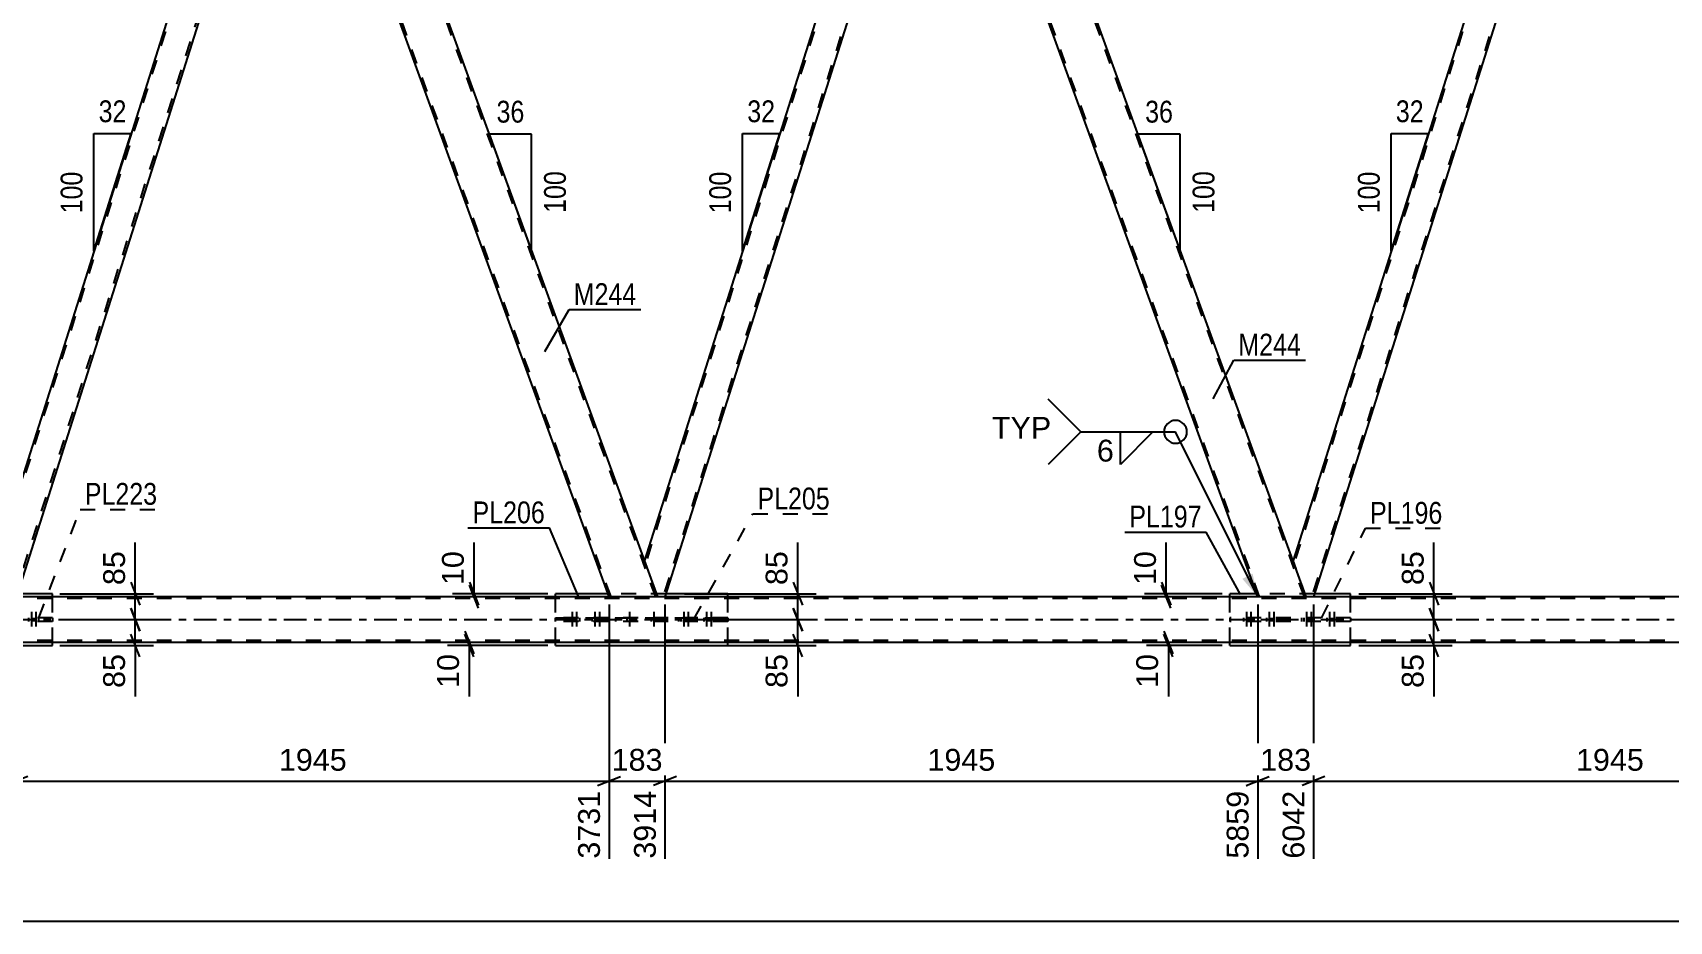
# Model space of a CAD drawing. Header units: millimetres. Extents: x -54 to 787, y -402 to 192.
# Drawn here: x 115.8 to 330.7, y -164.6 to -48 of the extents above; entities that cross this region are included whole.
import ezdxf

# ---------------------------------------------------------------- set-up
doc = ezdxf.new("R2010")
doc.units = ezdxf.units.MM
doc.linetypes.add('DXK_LINE_DOT2', pattern=[3.9198, 1.9599, -1.9599])
doc.linetypes.add('DXK_LINE_DOT3', pattern=[5.9187, 2.979, -0.9799, 0.9799, -0.9799])
doc.styles.add('Arial', font='ARIAL.TTF', dxfattribs={"height": 0.2})
doc.styles.add('Arial Narrow', font='ARIALN.TTF', dxfattribs={"height": 0.2})

# ---------------------------------------------------------------- blocks, each defined once
blk = doc.blocks.new('Part-122573057-3537 - 2998')
at = {"color": 2, "linetype": 'Continuous'}
for p, q in [((361.76, -122), (318.45, -3)), ((318.45, -3), (324.83, -3)), ((368.15, -122), (324.83, -3)), ((368.11, -122), (361.76, -122)), ((368.15, -122), (368.11, -122))]:
    blk.add_line(p, q, dxfattribs=at)
at = {"color": 7, "linetype": 'DXK_LINE_DOT2'}
for p, q in [((362.02, -122), (318.7, -3)), ((367.89, -122), (324.58, -3))]:
    blk.add_line(p, q, dxfattribs=at)
blk = doc.blocks.new('Part-122573057-3120 - 2998')
at = {"color": 7, "linetype": 'DXK_LINE_DOT2'}
for p, q in [((722.04, -122.24), (42.27, -122.24)), ((197.88, -122), (191.49, -122)), ((283.01, -122), (276.63, -122)), ((722.04, -127.76), (42.27, -127.76))]:
    blk.add_line(p, q, dxfattribs=at)
at = {"color": 2, "linetype": 'Continuous'}
for p, q in [((191.49, -122), (112.74, -122)), ((276.63, -122), (197.88, -122)), ((361.76, -122), (283.01, -122)), ((722.04, -128), (46.27, -128))]:
    blk.add_line(p, q, dxfattribs=at)
at = {"color": 7, "linetype": 'DXK_LINE_DOT3'}
blk.add_line((42.27, -125), (722.04, -125), dxfattribs=at)
blk = doc.blocks.new('Part-122573057-3125 - 2998')
at = {"color": 2, "linetype": 'Continuous'}
for p, q in [((106.21, -121.6), (102.51, -121.6)), ((102.51, -122), (102.51, -121.6)), ((118.42, -121.6), (113.82, -121.6)), ((118.42, -122), (118.42, -121.6)), ((102.51, -128.4), (102.51, -128)), ((102.51, -128.4), (118.42, -128.4)), ((118.42, -128.4), (118.42, -128))]:
    blk.add_line(p, q, dxfattribs=at)
at = {"color": 7, "linetype": 'DXK_LINE_DOT2'}
for p, q in [((102.51, -128), (102.51, -122)), ((113.82, -121.6), (106.21, -121.6)), ((118.42, -128), (118.42, -122))]:
    blk.add_line(p, q, dxfattribs=at)
blk = doc.blocks.new('Part-122573057-3583 - 2998')
at = {"color": 2, "linetype": 'Continuous'}
for p, q in [((147.23, -3), (111.01, -117.23)), ((149.92, -7.77), (113.69, -122))]:
    blk.add_line(p, q, dxfattribs=at)
at = {"color": 7, "linetype": 'DXK_LINE_DOT2'}
for p, q in [((147.48, -3), (111.14, -117.6)), ((148.18, -3), (147.23, -3)), ((148.18, -3), (149.92, -7.77)), ((113.44, -122), (149.78, -7.4)), ((112.74, -122), (111.01, -117.23)), ((113.69, -122), (112.74, -122))]:
    blk.add_line(p, q, dxfattribs=at)
blk = doc.blocks.new('Part-122573057-3262 - 2998')
at = {"color": 7, "linetype": 'DXK_LINE_DOT2'}
for p, q in [((288.83, -124.76), (272.97, -124.76)), ((272.97, -124.76), (272.97, -125.24)), ((288.83, -125.24), (272.97, -125.24)), ((279.38, -124.76), (279.38, -125.24)), ((282.42, -125.24), (282.42, -124.76)), ((288.83, -124.76), (288.83, -125.24))]:
    blk.add_line(p, q, dxfattribs=at)
blk = doc.blocks.new('Bolt-122573057-3263 - 2998')
at = {"color": 1, "linetype": 'DXK_LINE_DOT2'}
for p, q in [((186.63, -123.96), (186.63, -126.96)), ((187.23, -123.96), (187.23, -126.96)), ((189.64, -123.96), (189.64, -126.96)), ((190.25, -123.96), (190.25, -126.96)), ((186.27, -124.76), (186.27, -125.24)), ((186.87, -124.76), (186.87, -125.24)), ((186.99, -124.76), (186.99, -125.24)), ((187.59, -124.76), (187.59, -125.24)), ((189.28, -124.76), (189.28, -125.24)), ((189.89, -124.76), (189.89, -125.24)), ((190, -124.76), (190, -125.24)), ((190.61, -124.76), (190.61, -125.24))]:
    blk.add_line(p, q, dxfattribs=at)
blk = doc.blocks.new('Bolt-122573057-3264 - 2998')
at = {"color": 1, "linetype": 'DXK_LINE_DOT2'}
for p, q in [((194.17, -123.96), (194.17, -126.96)), ((194.17, -123.96), (194.17, -126.96)), ((197.37, -123.96), (197.37, -126.96)), ((197.37, -123.96), (197.37, -126.96)), ((193.81, -124.76), (193.81, -125.24)), ((193.81, -124.76), (193.81, -125.24)), ((194.53, -124.76), (194.53, -125.24)), ((194.53, -124.76), (194.53, -125.24)), ((197.01, -124.76), (197.01, -125.24)), ((197.01, -124.76), (197.01, -125.24)), ((197.73, -124.76), (197.73, -125.24)), ((197.73, -124.76), (197.73, -125.24))]:
    blk.add_line(p, q, dxfattribs=at)
blk = doc.blocks.new('Part-122573057-3275 - 2998')
at = {"color": 7, "linetype": 'DXK_LINE_DOT2'}
for p, q in [((118.42, -124.76), (102.51, -124.76)), ((102.51, -124.76), (102.51, -125.24)), ((118.42, -125.24), (102.51, -125.24)), ((108.97, -124.76), (108.97, -125.24)), ((112.01, -125.24), (112.01, -124.76)), ((118.42, -124.76), (118.42, -125.24))]:
    blk.add_line(p, q, dxfattribs=at)
blk = doc.blocks.new('Part-122573057-3291 - 2998')
at = {"color": 7, "linetype": 'DXK_LINE_DOT2'}
for p, q in [((207.07, -124.76), (184.46, -124.76)), ((184.46, -124.76), (207.07, -124.76)), ((184.46, -125.24), (184.46, -124.76)), ((207.07, -125.24), (184.46, -125.24)), ((207.07, -125.24), (184.46, -125.24)), ((190.87, -124.76), (190.87, -125.24)), ((192.37, -125.24), (192.37, -124.76)), ((199.17, -125.24), (199.17, -124.76)), ((200.66, -125.24), (200.66, -124.76)), ((207.07, -124.76), (207.07, -125.24))]:
    blk.add_line(p, q, dxfattribs=at)
blk = doc.blocks.new('Bolt-122573057-3321 - 2998')
at = {"color": 1, "linetype": 'DXK_LINE_DOT2'}
for p, q in [((275.14, -123.96), (275.14, -126.96)), ((275.74, -123.96), (275.74, -126.96)), ((278.15, -123.96), (278.15, -126.96)), ((278.75, -123.96), (278.75, -126.96)), ((274.78, -124.76), (274.78, -125.24)), ((275.38, -124.76), (275.38, -125.24)), ((275.5, -124.76), (275.5, -125.24)), ((276.1, -124.76), (276.1, -125.24)), ((277.79, -124.76), (277.79, -125.24)), ((278.39, -124.76), (278.39, -125.24)), ((278.51, -124.76), (278.51, -125.24)), ((279.11, -124.76), (279.11, -125.24))]:
    blk.add_line(p, q, dxfattribs=at)
blk = doc.blocks.new('Bolt-122573057-3337 - 2998')
at = {"color": 1, "linetype": 'DXK_LINE_DOT2'}
for p, q in [((201.29, -123.96), (201.29, -126.96)), ((201.89, -123.96), (201.89, -126.96)), ((204.3, -123.96), (204.3, -126.96)), ((204.9, -123.96), (204.9, -126.96)), ((200.93, -124.76), (200.93, -125.24)), ((201.53, -124.76), (201.53, -125.24)), ((201.65, -124.76), (201.65, -125.24)), ((202.25, -124.76), (202.25, -125.24)), ((203.94, -124.76), (203.94, -125.24)), ((204.54, -124.76), (204.54, -125.24)), ((204.66, -124.76), (204.66, -125.24)), ((205.26, -124.76), (205.26, -125.24))]:
    blk.add_line(p, q, dxfattribs=at)
blk = doc.blocks.new('Part-122573057-3422 - 2998')
at = {"color": 2, "linetype": 'Continuous'}
for p, q in [((317.5, -3), (281.28, -117.23)), ((320.18, -7.77), (283.96, -122))]:
    blk.add_line(p, q, dxfattribs=at)
at = {"color": 7, "linetype": 'DXK_LINE_DOT2'}
for p, q in [((317.75, -3), (281.41, -117.6)), ((318.45, -3), (317.5, -3)), ((318.45, -3), (320.18, -7.77)), ((320.05, -7.4), (283.71, -122)), ((283.01, -122), (281.28, -117.23)), ((283.96, -122), (283.01, -122))]:
    blk.add_line(p, q, dxfattribs=at)
blk = doc.blocks.new('Part-122573057-3427 - 2998')
at = {"color": 2, "linetype": 'Continuous'}
for p, q in [((191.49, -122), (148.18, -3)), ((148.18, -3), (154.57, -3)), ((197.88, -122), (154.57, -3)), ((197.84, -122), (191.49, -122)), ((197.88, -122), (197.84, -122))]:
    blk.add_line(p, q, dxfattribs=at)
at = {"color": 7, "linetype": 'DXK_LINE_DOT2'}
for p, q in [((191.75, -122), (148.44, -3)), ((197.62, -122), (154.31, -3))]:
    blk.add_line(p, q, dxfattribs=at)
blk = doc.blocks.new('Part-122573057-3466 - 2998')
at = {"color": 2, "linetype": 'Continuous'}
for p, q in [((276.48, -121.6), (272.97, -121.6)), ((272.97, -122), (272.97, -121.6)), ((288.83, -121.6), (284.09, -121.6)), ((288.83, -122), (288.83, -121.6)), ((272.97, -128.4), (272.97, -128)), ((272.97, -128.4), (288.83, -128.4)), ((288.83, -128.4), (288.83, -128))]:
    blk.add_line(p, q, dxfattribs=at)
at = {"color": 7, "linetype": 'DXK_LINE_DOT2'}
for p, q in [((272.97, -128), (272.97, -122)), ((284.09, -121.6), (276.48, -121.6)), ((288.83, -128), (288.83, -122))]:
    blk.add_line(p, q, dxfattribs=at)
blk = doc.blocks.new('Part-122573057-3522 - 2998')
at = {"color": 2, "linetype": 'Continuous'}
for p, q in [((191.35, -121.6), (184.46, -121.6)), ((184.46, -122), (184.46, -121.6)), ((207.07, -121.6), (198.95, -121.6)), ((207.07, -122), (207.07, -121.6)), ((184.46, -128.4), (184.46, -128)), ((184.46, -128.4), (207.07, -128.4)), ((207.07, -128.4), (207.07, -128))]:
    blk.add_line(p, q, dxfattribs=at)
at = {"color": 7, "linetype": 'DXK_LINE_DOT2'}
for p, q in [((184.46, -128), (184.46, -122)), ((198.95, -121.6), (191.35, -121.6)), ((207.07, -128), (207.07, -122))]:
    blk.add_line(p, q, dxfattribs=at)
blk = doc.blocks.new('Part-122573057-3532 - 2998')
at = {"color": 2, "linetype": 'Continuous'}
for p, q in [((276.63, -122), (233.32, -3)), ((233.32, -3), (239.7, -3)), ((283.01, -122), (239.7, -3)), ((282.97, -122), (276.63, -122)), ((283.01, -122), (282.97, -122))]:
    blk.add_line(p, q, dxfattribs=at)
at = {"color": 7, "linetype": 'DXK_LINE_DOT2'}
for p, q in [((276.88, -122), (233.57, -3)), ((282.76, -122), (239.44, -3))]:
    blk.add_line(p, q, dxfattribs=at)
blk = doc.blocks.new('Part-122573057-3578 - 2998')
at = {"color": 2, "linetype": 'Continuous'}
for p, q in [((232.37, -3), (196.14, -117.23)), ((235.05, -7.77), (198.83, -122))]:
    blk.add_line(p, q, dxfattribs=at)
at = {"color": 7, "linetype": 'DXK_LINE_DOT2'}
for p, q in [((232.62, -3), (196.28, -117.6)), ((233.32, -3), (232.37, -3)), ((233.32, -3), (235.05, -7.77)), ((234.92, -7.4), (198.58, -122)), ((197.88, -122), (196.14, -117.23)), ((198.83, -122), (197.88, -122))]:
    blk.add_line(p, q, dxfattribs=at)
blk = doc.blocks.new('Bolt-122573057-3661 - 2998')
at = {"color": 1, "linetype": 'DXK_LINE_DOT2'}
for p, q in [((283.04, -123.96), (283.04, -126.96)), ((283.65, -123.96), (283.65, -126.96)), ((286.06, -123.96), (286.06, -126.96)), ((286.66, -123.96), (286.66, -126.96)), ((282.68, -124.76), (282.68, -125.24)), ((283.29, -124.76), (283.29, -125.24)), ((283.4, -124.76), (283.4, -125.24)), ((284.01, -124.76), (284.01, -125.24)), ((285.7, -124.76), (285.7, -125.24)), ((286.3, -124.76), (286.3, -125.24)), ((286.42, -124.76), (286.42, -125.24)), ((287.02, -124.76), (287.02, -125.24))]:
    blk.add_line(p, q, dxfattribs=at)
blk = doc.blocks.new('Bolt-122573057-3664 - 2998')
at = {"color": 1, "linetype": 'DXK_LINE_DOT2'}
for p, q in [((112.64, -123.96), (112.64, -126.96)), ((113.24, -123.96), (113.24, -126.96)), ((115.66, -123.96), (115.66, -126.96)), ((116.26, -123.96), (116.26, -126.96)), ((112.28, -124.76), (112.28, -125.24)), ((112.88, -124.76), (112.88, -125.24)), ((113, -124.76), (113, -125.24)), ((113.6, -124.76), (113.6, -125.24)), ((115.3, -124.76), (115.3, -125.24)), ((115.9, -124.76), (115.9, -125.24)), ((116.02, -124.76), (116.02, -125.24)), ((116.62, -124.76), (116.62, -125.24))]:
    blk.add_line(p, q, dxfattribs=at)
blk = doc.blocks.new('StraightDimension-122573057-4051 - 2998')
at = {"color": 7, "linetype": 'Continuous'}
for p, q in [((128.7, -123.5), (129.9, -126.5)), ((119.42, -125), (131.7, -125)), ((129.3, -128.4), (129.3, -125)), ((119.42, -128.4), (131.7, -128.4)), ((129.9, -129.9), (128.7, -126.9))]:
    blk.add_line(p, q, dxfattribs=at)
at = {"color": 0}
blk.add_wipeout([(128.55, -128.92), (124.35, -128.92), (124.35, -134.57), (128.55, -134.57)], dxfattribs=at)
at = {"color": 7, "linetype": 'Continuous'}
blk.add_line((129.3, -128.4), (129.3, -135.1), dxfattribs=at)
blk.add_line((129.3, -128.4), (129.3, -135.1), dxfattribs=at)
at = {"color": 3, "style": 'Arial'}
blk.add_text('85', height=2.865, rotation=90.0002, dxfattribs=at).set_placement((127.95, -133.97))
blk = doc.blocks.new('StraightDimension-122573057-3865 - 2998')
at = {"color": 7, "linetype": 'Continuous'}
for p, q in [((198.83, -123), (198.83, -156.37)), ((276.63, -123), (276.63, -156.37)), ((200.33, -145.58), (197.33, -146.78)), ((275.13, -146.78), (278.13, -145.58)), ((198.83, -146.18), (276.63, -146.18))]:
    blk.add_line(p, q, dxfattribs=at)
at = {"color": 0}
blk.add_wipeout([(242.77, -145.43), (242.77, -141.23), (232.68, -141.23), (232.68, -145.43)], dxfattribs=at)
at = {"color": 0, "linetype": 'Continuous'}
blk.add_wipeout([(276.03, -146.88), (271.83, -146.88), (271.83, -156.97), (276.03, -156.97)], dxfattribs=at)
at = {"color": 3, "style": 'Arial'}
blk.add_text('1945', height=2.865, dxfattribs=at).set_placement((233.28, -144.83))
at = {"color": 3, "linetype": 'Continuous', "style": 'Arial'}
blk.add_text('5859', height=2.865, rotation=90.0002, dxfattribs=at).set_placement((275.43, -156.37))
blk = doc.blocks.new('StraightDimension-122573057-10245 - 2998')
at = {"color": 7, "linetype": 'Continuous'}
for p, q in [((299.16, -120.1), (300.36, -123.1)), ((289.89, -121.6), (302.16, -121.6)), ((299.76, -125), (299.76, -121.6)), ((300.36, -126.5), (299.16, -123.5)), ((289.89, -125), (302.16, -125))]:
    blk.add_line(p, q, dxfattribs=at)
at = {"color": 0}
blk.add_wipeout([(299.01, -115.43), (294.81, -115.43), (294.81, -121.08), (299.01, -121.08)], dxfattribs=at)
at = {"color": 7, "linetype": 'Continuous'}
blk.add_line((299.76, -121.6), (299.76, -114.9), dxfattribs=at)
blk.add_line((299.76, -121.6), (299.76, -114.9), dxfattribs=at)
at = {"color": 3, "style": 'Arial'}
blk.add_text('85', height=2.865, rotation=90.0002, dxfattribs=at).set_placement((298.41, -120.47))
blk = doc.blocks.new('AngleDimension-122573057-10772 - 2998')
at = {"color": 7, "linetype": 'Continuous'}
for p, q in [((265.01, -72.54), (260.91, -61.28)), ((266.45, -61.28), (260.91, -61.28)), ((266.45, -76.5), (260.91, -61.28)), ((266.45, -76.5), (266.45, -61.28))]:
    blk.add_line(p, q, dxfattribs=at)
at = {"color": 0}
for points in [[(266.11, -60.38), (266.11, -56.18), (261.26, -56.18), (261.26, -60.38)], [(271.55, -65.55), (267.35, -65.55), (267.35, -72.23), (271.55, -72.23)]]:
    blk.add_wipeout(points, dxfattribs=at)
at = {"color": 3, "style": 'Arial Narrow'}
blk.add_text('36', height=2.863, dxfattribs=at).set_placement((261.86, -59.78))
blk.add_text('100', height=2.863, rotation=90.0002, dxfattribs=at).set_placement((270.95, -71.63))
blk = doc.blocks.new('AngleDimension-122573057-10728 - 2998')
at = {"color": 7, "linetype": 'Continuous'}
for p, q in [((123.87, -61.23), (128.77, -61.23)), ((123.87, -76.67), (128.77, -61.23)), ((123.87, -76.67), (123.87, -61.23)), ((125.84, -70.45), (128.77, -61.23))]:
    blk.add_line(p, q, dxfattribs=at)
at = {"color": 0}
for points in [[(128.75, -60.33), (128.75, -56.13), (123.89, -56.13), (123.89, -60.33)], [(122.97, -65.61), (118.77, -65.61), (118.77, -72.29), (122.97, -72.29)]]:
    blk.add_wipeout(points, dxfattribs=at)
at = {"color": 3, "style": 'Arial Narrow'}
blk.add_text('32', height=2.863, dxfattribs=at).set_placement((124.49, -59.73))
blk.add_text('100', height=2.863, rotation=90.0002, dxfattribs=at).set_placement((122.37, -71.69))
blk = doc.blocks.new('AngleDimension-122573057-10742 - 2998')
at = {"color": 7, "linetype": 'Continuous'}
for p, q in [((209.01, -61.23), (213.9, -61.23)), ((209.01, -76.67), (213.9, -61.23)), ((209.01, -76.67), (209.01, -61.23)), ((210.98, -70.45), (213.9, -61.23))]:
    blk.add_line(p, q, dxfattribs=at)
at = {"color": 0}
for points in [[(213.88, -60.33), (213.88, -56.13), (209.03, -56.13), (209.03, -60.33)], [(208.11, -65.61), (203.91, -65.61), (203.91, -72.29), (208.11, -72.29)]]:
    blk.add_wipeout(points, dxfattribs=at)
at = {"color": 3, "style": 'Arial Narrow'}
blk.add_text('32', height=2.863, dxfattribs=at).set_placement((209.63, -59.73))
blk.add_text('100', height=2.863, rotation=90.0002, dxfattribs=at).set_placement((207.51, -71.69))
blk = doc.blocks.new('StraightDimension-122573057-10181 - 2998')
at = {"color": 7, "linetype": 'Continuous'}
for p, q in [((173.17, -120.1), (174.37, -123.1)), ((183.46, -121.6), (170.92, -121.6)), ((183.46, -122), (170.92, -122)), ((174.37, -123.5), (173.17, -120.5)), ((173.77, -122), (173.77, -121.6))]:
    blk.add_line(p, q, dxfattribs=at)
at = {"color": 0}
blk.add_wipeout([(173.02, -115.43), (168.82, -115.43), (168.82, -121.07), (173.02, -121.07)], dxfattribs=at)
at = {"color": 7, "linetype": 'Continuous'}
blk.add_line((173.77, -121.6), (173.77, -114.9), dxfattribs=at)
blk.add_line((173.77, -121.6), (173.77, -114.9), dxfattribs=at)
at = {"color": 3, "style": 'Arial'}
blk.add_text('10', height=2.865, rotation=90.0002, dxfattribs=at).set_placement((172.42, -120.47))
blk = doc.blocks.new('StraightDimension-122573057-3827 - 2998')
at = {"color": 7, "linetype": 'Continuous'}
for p, q in [((283.96, -123), (283.96, -156.37)), ((361.76, -123), (361.76, -156.37)), ((285.46, -145.58), (282.46, -146.78)), ((360.26, -146.78), (363.26, -145.58)), ((283.96, -146.18), (361.76, -146.18))]:
    blk.add_line(p, q, dxfattribs=at)
at = {"color": 0}
blk.add_wipeout([(327.91, -145.43), (327.91, -141.23), (317.81, -141.23), (317.81, -145.43)], dxfattribs=at)
at = {"color": 0, "linetype": 'Continuous'}
blk.add_wipeout([(361.16, -146.88), (356.96, -146.88), (356.96, -156.97), (361.16, -156.97)], dxfattribs=at)
at = {"color": 3, "style": 'Arial'}
blk.add_text('1945', height=2.865, dxfattribs=at).set_placement((318.41, -144.83))
at = {"color": 3, "linetype": 'Continuous', "style": 'Arial'}
blk.add_text('7987', height=2.865, rotation=90.0002, dxfattribs=at).set_placement((360.56, -156.37))
blk = doc.blocks.new('StraightDimension-122573057-3846 - 2998')
at = {"color": 7, "linetype": 'Continuous'}
for p, q in [((276.63, -123), (276.63, -156.37)), ((283.96, -123), (283.96, -156.37)), ((275.13, -146.78), (278.13, -145.58)), ((285.46, -145.58), (282.46, -146.78)), ((276.63, -146.18), (283.96, -146.18))]:
    blk.add_line(p, q, dxfattribs=at)
at = {"color": 0}
blk.add_wipeout([(284.23, -145.43), (284.23, -141.23), (276.36, -141.23), (276.36, -145.43)], dxfattribs=at)
at = {"color": 0, "linetype": 'Continuous'}
blk.add_wipeout([(283.36, -146.88), (279.16, -146.88), (279.16, -156.97), (283.36, -156.97)], dxfattribs=at)
at = {"color": 3, "style": 'Arial'}
blk.add_text('183', height=2.865, dxfattribs=at).set_placement((276.96, -144.83))
at = {"color": 3, "linetype": 'Continuous', "style": 'Arial'}
blk.add_text('6042', height=2.865, rotation=90.0002, dxfattribs=at).set_placement((282.76, -156.37))
blk = doc.blocks.new('StraightDimension-122573057-3886 - 2998')
at = {"color": 7, "linetype": 'Continuous'}
for p, q in [((191.49, -123), (191.49, -156.37)), ((198.83, -123), (198.83, -156.37)), ((189.99, -146.78), (192.99, -145.58)), ((200.33, -145.58), (197.33, -146.78)), ((191.49, -146.18), (198.83, -146.18))]:
    blk.add_line(p, q, dxfattribs=at)
at = {"color": 0}
blk.add_wipeout([(199.1, -145.43), (199.1, -141.23), (191.23, -141.23), (191.23, -145.43)], dxfattribs=at)
at = {"color": 0, "linetype": 'Continuous'}
blk.add_wipeout([(198.23, -146.88), (194.03, -146.88), (194.03, -156.97), (198.23, -156.97)], dxfattribs=at)
at = {"color": 3, "style": 'Arial'}
blk.add_text('183', height=2.865, dxfattribs=at).set_placement((191.83, -144.83))
at = {"color": 3, "linetype": 'Continuous', "style": 'Arial'}
blk.add_text('3914', height=2.865, rotation=90.0002, dxfattribs=at).set_placement((197.63, -156.37))
blk = doc.blocks.new('StraightDimension-122573057-4324 - 2998')
at = {"color": 7, "linetype": 'Continuous'}
blk.add_line((-0.64, -164.58), (734.94, -164.58), dxfattribs=at)
blk = doc.blocks.new('StraightDimension-122573057-3905 - 2998')
at = {"color": 7, "linetype": 'Continuous'}
for p, q in [((113.69, -123), (113.69, -156.37)), ((191.49, -123), (191.49, -156.37)), ((115.19, -145.58), (112.19, -146.78)), ((189.99, -146.78), (192.99, -145.58)), ((113.69, -146.18), (191.49, -146.18))]:
    blk.add_line(p, q, dxfattribs=at)
at = {"color": 0}
blk.add_wipeout([(157.64, -145.43), (157.64, -141.23), (147.55, -141.23), (147.55, -145.43)], dxfattribs=at)
at = {"color": 0, "linetype": 'Continuous'}
blk.add_wipeout([(190.89, -146.88), (186.69, -146.88), (186.69, -156.97), (190.89, -156.97)], dxfattribs=at)
at = {"color": 3, "style": 'Arial'}
blk.add_text('1945', height=2.865, dxfattribs=at).set_placement((148.15, -144.83))
at = {"color": 3, "linetype": 'Continuous', "style": 'Arial'}
blk.add_text('3731', height=2.865, rotation=90.0002, dxfattribs=at).set_placement((190.29, -156.37))
blk = doc.blocks.new('StraightDimension-122573057-4059 - 2998')
at = {"color": 7, "linetype": 'Continuous'}
for p, q in [((128.7, -120.1), (129.9, -123.1)), ((119.42, -121.6), (131.7, -121.6)), ((129.3, -125), (129.3, -121.6)), ((129.9, -126.5), (128.7, -123.5)), ((119.42, -125), (131.7, -125))]:
    blk.add_line(p, q, dxfattribs=at)
at = {"color": 0}
blk.add_wipeout([(128.55, -115.43), (124.35, -115.43), (124.35, -121.07), (128.55, -121.07)], dxfattribs=at)
at = {"color": 7, "linetype": 'Continuous'}
blk.add_line((129.3, -121.6), (129.3, -114.9), dxfattribs=at)
blk.add_line((129.3, -121.6), (129.3, -114.9), dxfattribs=at)
at = {"color": 3, "style": 'Arial'}
blk.add_text('85', height=2.865, rotation=90.0002, dxfattribs=at).set_placement((127.95, -120.47))
blk = doc.blocks.new('StraightDimension-122573057-10250 - 2998')
at = {"color": 7, "linetype": 'Continuous'}
for p, q in [((264.02, -120.1), (265.22, -123.1)), ((271.97, -121.6), (261.77, -121.6)), ((271.97, -122), (261.77, -122)), ((265.22, -123.5), (264.02, -120.5)), ((264.62, -122), (264.62, -121.6))]:
    blk.add_line(p, q, dxfattribs=at)
at = {"color": 0}
blk.add_wipeout([(263.87, -115.43), (259.67, -115.43), (259.67, -121.08), (263.87, -121.08)], dxfattribs=at)
at = {"color": 7, "linetype": 'Continuous'}
blk.add_line((264.62, -121.6), (264.62, -114.9), dxfattribs=at)
blk.add_line((264.62, -121.6), (264.62, -114.9), dxfattribs=at)
at = {"color": 3, "style": 'Arial'}
blk.add_text('10', height=2.865, rotation=90.0002, dxfattribs=at).set_placement((263.27, -120.47))
blk = doc.blocks.new('StraightDimension-122573057-10176 - 2998')
at = {"color": 7, "linetype": 'Continuous'}
for p, q in [((215.66, -120.1), (216.86, -123.1)), ((201.38, -121.6), (218.66, -121.6)), ((216.26, -125), (216.26, -121.6)), ((216.86, -126.5), (215.66, -123.5)), ((201.38, -125), (218.66, -125))]:
    blk.add_line(p, q, dxfattribs=at)
at = {"color": 0}
blk.add_wipeout([(215.51, -115.43), (211.31, -115.43), (211.31, -121.07), (215.51, -121.07)], dxfattribs=at)
at = {"color": 7, "linetype": 'Continuous'}
blk.add_line((216.26, -121.6), (216.26, -114.9), dxfattribs=at)
blk.add_line((216.26, -121.6), (216.26, -114.9), dxfattribs=at)
at = {"color": 3, "style": 'Arial'}
blk.add_text('85', height=2.865, rotation=90.0002, dxfattribs=at).set_placement((214.91, -120.47))
blk = doc.blocks.new('StraightDimension-122573057-10178 - 2998')
at = {"color": 7, "linetype": 'Continuous'}
for p, q in [((215.66, -123.5), (216.86, -126.5)), ((201.38, -125), (218.66, -125)), ((216.26, -128.4), (216.26, -125)), ((201.38, -128.4), (218.66, -128.4)), ((216.86, -129.9), (215.66, -126.9))]:
    blk.add_line(p, q, dxfattribs=at)
at = {"color": 0}
blk.add_wipeout([(215.51, -128.92), (211.31, -128.92), (211.31, -134.57), (215.51, -134.57)], dxfattribs=at)
at = {"color": 7, "linetype": 'Continuous'}
blk.add_line((216.26, -128.4), (216.26, -135.1), dxfattribs=at)
blk.add_line((216.26, -128.4), (216.26, -135.1), dxfattribs=at)
at = {"color": 3, "style": 'Arial'}
blk.add_text('85', height=2.865, rotation=90.0002, dxfattribs=at).set_placement((214.91, -133.97))
blk = doc.blocks.new('StraightDimension-122573057-10179 - 2998')
at = {"color": 7, "linetype": 'Continuous'}
for p, q in [((172.54, -126.5), (173.74, -129.5)), ((183.46, -128), (170.29, -128)), ((183.46, -128.4), (170.29, -128.4)), ((173.74, -129.9), (172.54, -126.9)), ((173.14, -128.4), (173.14, -128))]:
    blk.add_line(p, q, dxfattribs=at)
at = {"color": 0}
blk.add_wipeout([(172.39, -128.92), (168.19, -128.92), (168.19, -134.57), (172.39, -134.57)], dxfattribs=at)
at = {"color": 7, "linetype": 'Continuous'}
blk.add_line((173.14, -128.4), (173.14, -135.1), dxfattribs=at)
blk.add_line((173.14, -128.4), (173.14, -135.1), dxfattribs=at)
at = {"color": 3, "style": 'Arial'}
blk.add_text('10', height=2.865, rotation=90.0002, dxfattribs=at).set_placement((171.79, -133.97))
blk = doc.blocks.new('StraightDimension-122573057-10247 - 2998')
at = {"color": 7, "linetype": 'Continuous'}
for p, q in [((299.16, -123.5), (300.36, -126.5)), ((289.89, -125), (302.16, -125)), ((299.76, -128.4), (299.76, -125)), ((289.89, -128.4), (302.16, -128.4)), ((300.36, -129.9), (299.16, -126.9))]:
    blk.add_line(p, q, dxfattribs=at)
at = {"color": 0}
blk.add_wipeout([(299.01, -128.93), (294.81, -128.93), (294.81, -134.57), (299.01, -134.57)], dxfattribs=at)
at = {"color": 7, "linetype": 'Continuous'}
blk.add_line((299.76, -128.4), (299.76, -135.1), dxfattribs=at)
blk.add_line((299.76, -128.4), (299.76, -135.1), dxfattribs=at)
at = {"color": 3, "style": 'Arial'}
blk.add_text('85', height=2.865, rotation=90.0002, dxfattribs=at).set_placement((298.41, -133.97))
blk = doc.blocks.new('StraightDimension-122573057-10248 - 2998')
at = {"color": 7, "linetype": 'Continuous'}
for p, q in [((264.3, -126.5), (265.5, -129.5)), ((271.97, -128), (262.05, -128)), ((271.97, -128.4), (262.05, -128.4)), ((265.5, -129.9), (264.3, -126.9)), ((264.9, -128.4), (264.9, -128))]:
    blk.add_line(p, q, dxfattribs=at)
at = {"color": 0}
blk.add_wipeout([(264.15, -128.93), (259.95, -128.93), (259.95, -134.57), (264.15, -134.57)], dxfattribs=at)
at = {"color": 7, "linetype": 'Continuous'}
blk.add_line((264.9, -128.4), (264.9, -135.1), dxfattribs=at)
blk.add_line((264.9, -128.4), (264.9, -135.1), dxfattribs=at)
at = {"color": 3, "style": 'Arial'}
blk.add_text('10', height=2.865, rotation=90.0002, dxfattribs=at).set_placement((263.55, -133.97))
blk = doc.blocks.new('AngleDimension-122573057-10744 - 2998')
at = {"color": 7, "linetype": 'Continuous'}
for p, q in [((179.87, -72.54), (175.78, -61.28)), ((181.32, -61.28), (175.78, -61.28)), ((181.32, -76.5), (175.78, -61.28)), ((181.32, -76.5), (181.32, -61.28))]:
    blk.add_line(p, q, dxfattribs=at)
at = {"color": 0}
for points in [[(180.98, -60.38), (180.98, -56.18), (176.12, -56.18), (176.12, -60.38)], [(186.42, -65.55), (182.22, -65.55), (182.22, -72.23), (186.42, -72.23)]]:
    blk.add_wipeout(points, dxfattribs=at)
at = {"color": 3, "style": 'Arial Narrow'}
blk.add_text('36', height=2.863, dxfattribs=at).set_placement((176.72, -59.78))
blk.add_text('100', height=2.863, rotation=90.0002, dxfattribs=at).set_placement((185.82, -71.63))
blk = doc.blocks.new('AngleDimension-122573057-10770 - 2998')
at = {"color": 7, "linetype": 'Continuous'}
for p, q in [((294.14, -61.23), (299.04, -61.23)), ((294.14, -76.67), (299.04, -61.23)), ((294.14, -76.67), (294.14, -61.23)), ((296.11, -70.45), (299.04, -61.23))]:
    blk.add_line(p, q, dxfattribs=at)
at = {"color": 0}
for points in [[(299.02, -60.33), (299.02, -56.13), (294.16, -56.13), (294.16, -60.33)], [(293.24, -65.61), (289.04, -65.61), (289.04, -72.29), (293.24, -72.29)]]:
    blk.add_wipeout(points, dxfattribs=at)
at = {"color": 3, "style": 'Arial Narrow'}
blk.add_text('32', height=2.863, dxfattribs=at).set_placement((294.76, -59.73))
blk.add_text('100', height=2.863, rotation=90.0002, dxfattribs=at).set_placement((292.64, -71.69))
blk = doc.blocks.new('Mark-122573057-3258 - 2998')
at = {"color": 0}
blk.add_wipeout([(300.88, -112.42), (300.88, -109.42), (291.38, -109.42), (291.38, -112.42)], dxfattribs=at)
blk.add_wipeout([(300.88, -112.42), (300.88, -109.42), (291.38, -109.42), (291.38, -112.42)], dxfattribs=at)
at = {"color": 30, "linetype": 'DXK_LINE_DOT2'}
for p, q in [((285, -124.82), (290.78, -113.02)), ((290.78, -113.02), (301.48, -113.02))]:
    blk.add_line(p, q, dxfattribs=at)
at = {"color": 3, "style": 'Arial Narrow'}
blk.add_text('PL196', height=2.863, dxfattribs=at).set_placement((291.38, -112.42))
blk = doc.blocks.new('Mark-122573057-3271 - 2998')
at = {"color": 0}
blk.add_wipeout([(132.18, -109.93), (132.18, -106.93), (122.68, -106.93), (122.68, -109.93)], dxfattribs=at)
blk.add_wipeout([(132.18, -109.93), (132.18, -106.93), (122.68, -106.93), (122.68, -109.93)], dxfattribs=at)
at = {"color": 30, "linetype": 'DXK_LINE_DOT2'}
for p, q in [((116.64, -124.76), (122.08, -110.53)), ((122.08, -110.53), (132.78, -110.53))]:
    blk.add_line(p, q, dxfattribs=at)
at = {"color": 3, "style": 'Arial Narrow'}
blk.add_text('PL223', height=2.863, dxfattribs=at).set_placement((122.68, -109.93))
blk = doc.blocks.new('Mark-122573057-3287 - 2998')
at = {"color": 0}
blk.add_wipeout([(220.48, -110.54), (220.48, -107.54), (210.97, -107.54), (210.97, -110.54)], dxfattribs=at)
blk.add_wipeout([(220.48, -110.54), (220.48, -107.54), (210.97, -107.54), (210.97, -110.54)], dxfattribs=at)
at = {"color": 30, "linetype": 'DXK_LINE_DOT2'}
for p, q in [((202.62, -124.96), (210.37, -111.14)), ((210.37, -111.14), (221.08, -111.14))]:
    blk.add_line(p, q, dxfattribs=at)
at = {"color": 3, "style": 'Arial Narrow'}
blk.add_text('PL205', height=2.863, dxfattribs=at).set_placement((210.97, -110.54))
blk = doc.blocks.new('Mark-122573057-3423 - 2998')
at = {"color": 0}
blk.add_wipeout([(195.08, -83.72), (195.08, -80.72), (186.85, -80.72), (186.85, -83.72)], dxfattribs=at)
blk.add_wipeout([(195.08, -83.72), (195.08, -80.72), (186.85, -80.72), (186.85, -83.72)], dxfattribs=at)
at = {"color": 30, "linetype": 'Continuous'}
for p, q in [((183.04, -89.8), (186.25, -84.32)), ((186.25, -84.32), (195.68, -84.32))]:
    blk.add_line(p, q, dxfattribs=at)
at = {"color": 3, "style": 'Arial Narrow'}
blk.add_text('M244', height=2.863, dxfattribs=at).set_placement((186.85, -83.72))
blk = doc.blocks.new('Mark-122573057-3462 - 2998')
at = {"color": 0}
blk.add_wipeout([(269.28, -112.91), (269.28, -109.91), (259.78, -109.91), (259.78, -112.91)], dxfattribs=at)
blk.add_wipeout([(269.28, -112.91), (269.28, -109.91), (259.78, -109.91), (259.78, -112.91)], dxfattribs=at)
at = {"color": 30, "linetype": 'Continuous'}
for p in [(259.18, -113.51), (274.36, -121.7)]:
    blk.add_line(p, (269.88, -113.51), dxfattribs=at)
at = {"color": 3, "style": 'Arial Narrow'}
blk.add_text('PL197', height=2.863, dxfattribs=at).set_placement((259.78, -112.91))
blk = doc.blocks.new('Mark-122573057-3518 - 2998')
at = {"color": 0}
blk.add_wipeout([(183.08, -112.36), (183.08, -109.36), (173.57, -109.36), (173.57, -112.36)], dxfattribs=at)
blk.add_wipeout([(183.08, -112.36), (183.08, -109.36), (173.57, -109.36), (173.57, -112.36)], dxfattribs=at)
at = {"color": 30, "linetype": 'Continuous'}
for p in [(172.97, -112.96), (187.5, -121.95)]:
    blk.add_line(p, (183.68, -112.96), dxfattribs=at)
at = {"color": 3, "style": 'Arial Narrow'}
blk.add_text('PL206', height=2.863, dxfattribs=at).set_placement((173.57, -112.36))
blk = doc.blocks.new('Mark-122573057-3528 - 2998')
at = {"color": 0}
blk.add_wipeout([(282.31, -90.35), (282.31, -87.35), (274.09, -87.35), (274.09, -90.35)], dxfattribs=at)
blk.add_wipeout([(282.31, -90.35), (282.31, -87.35), (274.09, -87.35), (274.09, -90.35)], dxfattribs=at)
at = {"color": 30, "linetype": 'Continuous'}
for p, q in [((270.8, -96.01), (273.49, -90.95)), ((273.49, -90.95), (282.91, -90.95))]:
    blk.add_line(p, q, dxfattribs=at)
at = {"color": 3, "style": 'Arial Narrow'}
blk.add_text('M244', height=2.863, dxfattribs=at).set_placement((274.09, -90.35))
blk = doc.blocks.new('WeldMark-122573057-4988 - 2998')
at = {"linetype": 'Continuous'}
blk.add_hatch(color=30, dxfattribs=at).paths.add_polyline_path([(275.96, -118.98), (276.63, -122), (274.62, -119.65)])
at = {"color": 3, "linetype": 'Continuous'}
for q in [(249.13, -96.07), (249.13, -104.65)]:
    blk.add_line((253.42, -100.36), q, dxfattribs=at)
at = {"color": 30, "linetype": 'Continuous'}
blk.add_line((276.63, -122), (265.84, -100.36), dxfattribs=at)
at = {"color": 3, "linetype": 'Continuous'}
for start, end in [(90, 270), (270, 90)]:
    blk.add_arc((265.84, -100.36), 1.5, start, end, dxfattribs=at)
at = {"color": 0}
blk.add_wipeout([(257.94, -104.46), (257.94, -101.06), (255.32, -101.06), (255.32, -104.46)], dxfattribs=at)
at = {"color": 30, "linetype": 'Continuous'}
blk.add_line((253.42, -100.36), (265.84, -100.36), dxfattribs=at)
at = {"color": 3, "linetype": 'Continuous'}
for p, q in [((258.6, -100.36), (262.88, -100.36)), ((262.88, -100.36), (258.6, -104.65)), ((258.6, -104.65), (258.6, -100.36))]:
    blk.add_line(p, q, dxfattribs=at)
at = {"color": 3, "style": 'Arial'}
blk.add_text('6', height=2.87, dxfattribs=at).set_placement((255.52, -104.26))
at = {"color": 0, "linetype": 'Continuous'}
blk.add_wipeout([(249.52, -101.26), (249.52, -98.26), (241.74, -98.26), (241.74, -101.26)], dxfattribs=at)
blk.add_wipeout([(249.52, -101.26), (249.52, -98.26), (241.74, -98.26), (241.74, -101.26)], dxfattribs=at)
at = {"color": 3, "linetype": 'Continuous', "style": 'Arial'}
blk.add_text('TYP', height=2.865, dxfattribs=at).set_placement((241.74, -101.26))

msp = doc.modelspace()

# ---------------------------------------------------------------- block references
for name in ['Part-122573057-3583 - 2998', 'Part-122573057-3427 - 2998', 'Part-122573057-3578 - 2998', 'Part-122573057-3532 - 2998', 'Part-122573057-3422 - 2998', 'Part-122573057-3537 - 2998', 'Part-122573057-3120 - 2998', 'Part-122573057-3125 - 2998', 'Part-122573057-3522 - 2998', 'Part-122573057-3466 - 2998', 'Bolt-122573057-3664 - 2998', 'Bolt-122573057-3263 - 2998', 'Bolt-122573057-3264 - 2998', 'Bolt-122573057-3337 - 2998', 'Bolt-122573057-3321 - 2998', 'Bolt-122573057-3661 - 2998', 'Part-122573057-3275 - 2998', 'Part-122573057-3291 - 2998', 'Part-122573057-3262 - 2998']:
    msp.add_blockref(name, (0, 0))

# ---------------------------------------------------------------- next in the draw order: block references
for name in ['AngleDimension-122573057-10728 - 2998', 'AngleDimension-122573057-10742 - 2998', 'AngleDimension-122573057-10772 - 2998', 'StraightDimension-122573057-10181 - 2998', 'StraightDimension-122573057-10245 - 2998', 'StraightDimension-122573057-4051 - 2998', 'StraightDimension-122573057-3865 - 2998']:
    msp.add_blockref(name, (0, 0))

# ---------------------------------------------------------------- next in the draw order: block references
for name in ['StraightDimension-122573057-3886 - 2998', 'StraightDimension-122573057-3827 - 2998']:
    msp.add_blockref(name, (0, 0))

# ---------------------------------------------------------------- next in the draw order: block references
msp.add_blockref('StraightDimension-122573057-3846 - 2998', (0, 0))

# ---------------------------------------------------------------- next in the draw order: block references
msp.add_blockref('StraightDimension-122573057-4324 - 2998', (0, 0))

# ---------------------------------------------------------------- next in the draw order: block references
for name in ['AngleDimension-122573057-10744 - 2998', 'AngleDimension-122573057-10770 - 2998', 'Mark-122573057-3423 - 2998', 'Mark-122573057-3528 - 2998', 'StraightDimension-122573057-10176 - 2998', 'StraightDimension-122573057-10250 - 2998', 'StraightDimension-122573057-3905 - 2998', 'StraightDimension-122573057-10247 - 2998', 'StraightDimension-122573057-10248 - 2998']:
    msp.add_blockref(name, (0, 0))

# ---------------------------------------------------------------- next in the draw order: block references
for name in ['Mark-122573057-3518 - 2998', 'Mark-122573057-3258 - 2998', 'Mark-122573057-3462 - 2998', 'StraightDimension-122573057-4059 - 2998', 'StraightDimension-122573057-10178 - 2998', 'StraightDimension-122573057-10179 - 2998']:
    msp.add_blockref(name, (0, 0))

# ---------------------------------------------------------------- next in the draw order: block references
for name in ['WeldMark-122573057-4988 - 2998', 'Mark-122573057-3271 - 2998', 'Mark-122573057-3287 - 2998']:
    msp.add_blockref(name, (0, 0))

doc.saveas('drawing.dxf')
